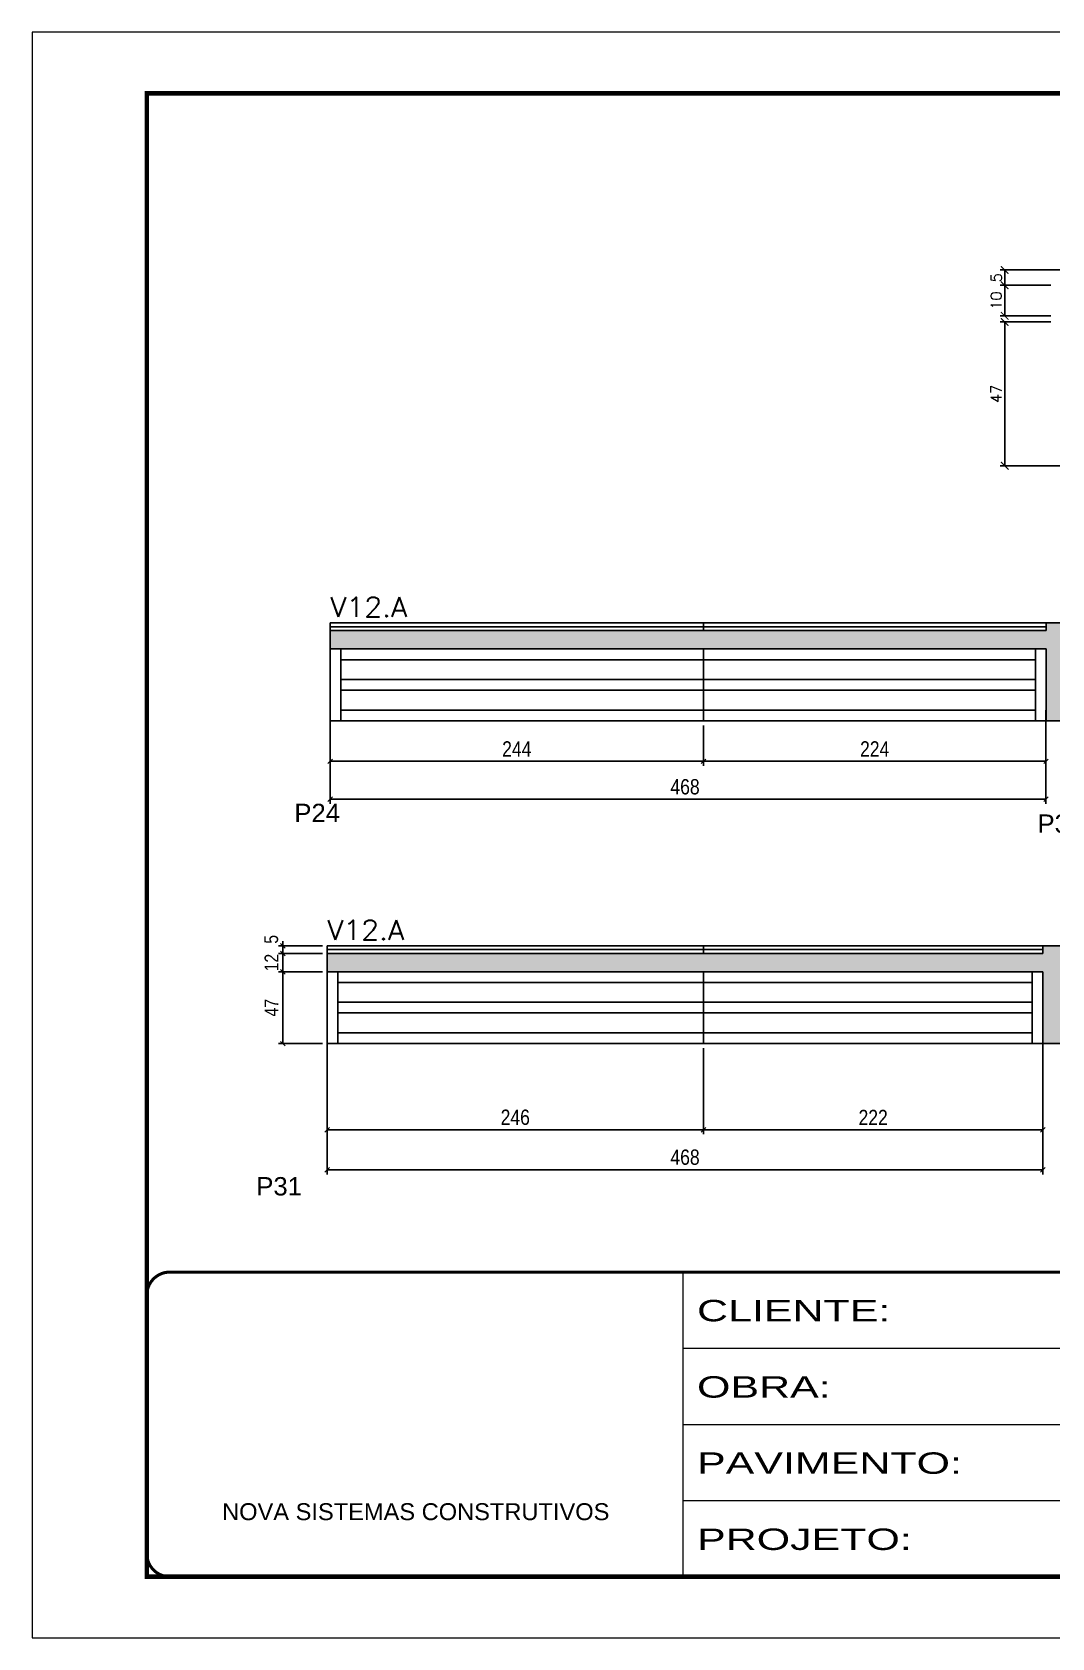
# Model space of a CAD drawing. Extents: x -10448 to -1189, y -11772 to 17235.
# Drawn here: x -8850 to -8183, y 11200 to 12250 of the extents above; entities that cross this region are included whole.
import ezdxf

# ---------------------------------------------------------------- set-up
doc = ezdxf.new("R2010")
doc.units = 0
doc.linetypes.add('CONTINUO', pattern=[0])
doc.linetypes.add('DASHED', pattern=[0.75, 0.5, -0.25])
for name, color, linetype in [('5', 5, 'Continuous'), ('COTA', 241, 'Continuous'), ('Painéis', 200, 'Continuous'), ('SARR_2.2x7', 40, 'Continuous'), ('SARR_EDITAR', 141, 'Continuous')]:
    doc.layers.add(name, color=color, linetype=linetype)
for name, color, linetype, lineweight in [('Folhas', 255, 'Continuous', 9), ('SARRAFO DE PRESSAO', 251, 'DASHED', 9), ('Texto Seção', 7, 'Continuous', 15)]:
    doc.layers.add(name, color=color, linetype=linetype, lineweight=lineweight)
doc.styles.add('ARIAL', font='arial.ttf')
doc.styles.add('COTA TECNICA', font='techl___.ttf', dxfattribs={"height": 10})
doc.styles.add('COTA TECNICA-50', font='techl___.ttf', dxfattribs={"height": 9})
doc.styles.add('REGUA-120', font='ROMANS.shx', dxfattribs={"height": 15})
doc.styles.add('Romans', font='romans.shx')
doc.styles.get("Standard").update_dxf_attribs({"font": 'arial.ttf'})
doc.styles.add('Tecnologia', font='')
doc.styles.get('Tecnologia').set_extended_font_data('Forgotten Futurist')
doc.dimstyles.new('COTA PAINEL-50', dxfattribs={"dimtxt": 9, "dimasz": 3, "dimexe": 3, "dimexo": 3, "dimgap": 3, "dimtad": 1, "dimdec": 1, "dimzin": 12, "dimdsep": 46, "dimtxsty": 'COTA TECNICA-50', "dimblk1": 'OBLIQUE', "dimblk2": 'OBLIQUE', "dimsah": 1, "dimcen": 0.9, "dimclrd": 4, "dimclre": 4, "dimclrt": 240, "dimadec": 1, "dimazin": 3, "dimtfac": 1, "dimtdec": 1, "dimtmove": 0, "dimatfit": 3, "dimfxl": 1, "dimtolj": 1, "dimtzin": 12, "dimarcsym": 0})
doc.dimstyles.new('Cota Seção (2x)', dxfattribs={"dimtxt": 7, "dimasz": 5, "dimexe": 3, "dimexo": 3, "dimgap": 2, "dimtad": 3, "dimdec": 1, "dimlfac": 0.5, "dimzin": 12, "dimdsep": 46, "dimtxsty": 'Romans', "dimblk": 'ARCHTICK', "dimcen": 0, "dimclrd": 4, "dimclre": 4, "dimclrt": 1, "dimadec": 1, "dimazin": 3, "dimtfac": 1, "dimtdec": 1, "dimtmove": 0, "dimatfit": 3, "dimldrblk": 'OBLIQUE', "dimfxl": 1, "dimtolj": 1, "dimtzin": 12, "dimarcsym": 0})
doc.dimstyles.new('PAINEL', dxfattribs={"dimtxt": 10, "dimasz": 3, "dimexe": 3, "dimexo": 3, "dimgap": 3, "dimtad": 1, "dimdec": 1, "dimzin": 12, "dimdsep": 46, "dimtxsty": 'COTA TECNICA', "dimblk1": 'OBLIQUE', "dimblk2": 'OBLIQUE', "dimsah": 1, "dimcen": 0.9, "dimclrd": 4, "dimclre": 4, "dimclrt": 240, "dimadec": 1, "dimazin": 3, "dimtfac": 1, "dimtdec": 1, "dimtmove": 0, "dimatfit": 3, "dimfxl": 1, "dimtolj": 1, "dimtzin": 12, "dimarcsym": 0})
pattern_1 = [(50, (-142639.2827, -18395.9775), (5.46554007, -0.47817257), [0.5715, -6.2865]), (355, (-142639.2827, -18395.9775), (-1.05730264, 5.73170536), [0.4572, -5.02921753]), (100.4514447, (-142638.827, -18396.0174), (4.40823741, 5.25353256), [0.48570026, -5.34270734]), (46.1842, (-142639.283, -18394.4535), (8.13237123, -1.26126984), [0.85725, -9.42975]), (96.6355576, (-142638.605, -18394.559), (7.122124, 7.42278374), [0.7285507, -8.01406824]), (351.184151, (-142639.283, -18394.4535), (7.122124, 7.42278374), [0.685799, -7.54379196]), (21, (-142638.5207, -18394.8345), (4.54843174, -3.06795595), [0.5715, -6.2865]), (326, (-142638.5207, -18394.8345), (1.85406085, 5.52563898), [0.4572, -5.0292]), (71.451445, (-142638.1417, -18395.09), (6.40249258, 2.45768307), [0.48570026, -5.34269813]), (37.5, (-142639.2827, -18395.9775), (0.092658098, 2.536651166), [0, -4.96824, 0, -5.1054, 0, -5.04825]), (7.5, (-142639.2827, -18395.9775), (2.004589875, 3.005417245), [0, -2.91084, 0, -4.85394, 0, -1.92405]), (327.5, (-142640.982, -18395.9775), (4.067717855, -0.17186232), [0, -1.905, 0, -5.9436, 0, -7.8867]), (317.5, (-142641.744, -18395.9775), (4.44387544, 0.76279473), [0, -2.4765, 0, -3.94716, 0, -5.6007])]

# ---------------------------------------------------------------- blocks, each defined once
blk = doc.blocks.new('9999999999')
at = {"color": 30, "linetype": 'CONTINUO'}
for p, q in [((98564.6, 34230.2), (98564.6, 34429.4)), ((98564.6, 34379.6), (99584, 34379.6)), ((98564.6, 34329.8), (99488, 34329.8)), ((98564.6, 34280), (99488, 34280))]:
    blk.add_line(p, q, dxfattribs=at)
at = {"color": 30, "linetype": 'CONTINUO', "const_width": 2}
blk.add_lwpolyline([(99584, 34230.2), (99584, 34414.4, 0.414214), (99569, 34429.4), (98229, 34429.4, 0.414214), (98214, 34414.4), (98214, 34245.2, 0.414214), (98229, 34230.2), (99584, 34230.2)], format="xyb", dxfattribs=at)
at = {"layer": 'Folhas'}
blk.add_lwpolyline([(98139, 34190.2), (99624, 34190.2), (99624, 35240.2), (98139, 35240.2)], close=True, dxfattribs=at)
at = {"layer": 'Folhas', "color": 30, "const_width": 3}
blk.add_lwpolyline([(98214, 34230.2), (99584, 34230.2), (99584, 35200.2), (98214, 35200.2)], close=True, dxfattribs=at)
at = {"color": 7, "linetype": 'Continuous', "ltscale": 5, "style": 'ARIAL'}
blk.add_text('NOVA SISTEMAS CONSTRUTIVOS', height=11.059, dxfattribs=at).set_placement((98263.2, 34267.2))
at = {"layer": 'Folhas', "color": 7, "style": 'Tecnologia', "width": 1.5}
for s, p in [('CLIENTE:', (98573.7, 34397.2)), ('OBRA:', (98573.7, 34347.3)), ('PAVIMENTO:', (98573.7, 34297.5)), ('PROJETO:', (98573.7, 34247.7))]:
    blk.add_text(s, height=14, dxfattribs=at).set_placement(p)
blk = doc.blocks.new('_Oblique')
at = {"color": 0, "linetype": 'ByBlock', "lineweight": -2}
blk.add_line((-0.5, -0.5), (0.5, 0.5), dxfattribs=at)
blk = doc.blocks.new('*D452')
at = {"layer": 'COTA', "color": 4, "linetype": 'ByBlock', "lineweight": -2, "transparency": 16777216}
for p, q in [((-8654.9, 11806.6), (-8654.9, 11770.1)), ((-8410.9, 11796.6), (-8410.9, 11770.1)), ((-8654.9, 11773.1), (-8410.9, 11773.1))]:
    blk.add_line(p, q, dxfattribs=at)
at = {"layer": 'Defpoints', "color": 0, "linetype": 'ByBlock', "transparency": 16777216}
for p in [(-8654.9, 11809.6), (-8410.9, 11799.6), (-8410.9, 11773.1)]:
    blk.add_point(p, dxfattribs=at)
at = {"layer": 'COTA', "color": 4, "linetype": 'ByBlock', "lineweight": -2, "transparency": 16777216, "xscale": 3, "yscale": 3, "zscale": 3, "rotation": 180}
blk.add_blockref('_Oblique', (-8654.9, 11773.1), dxfattribs=at)
at = {"layer": 'COTA', "color": 4, "linetype": 'ByBlock', "lineweight": -2, "transparency": 16777216, "xscale": 3, "yscale": 3, "zscale": 3}
blk.add_blockref('_Oblique', (-8410.9, 11773.1), dxfattribs=at)
at = {"layer": 'COTA', "color": 240, "linetype": 'ByBlock', "transparency": 16777216, "insert": (-8532.9, 11781.2), "char_height": 10, "attachment_point": 5, "style": 'COTA TECNICA'}
blk.add_mtext('\\A1;244', dxfattribs=at)
blk = doc.blocks.new('*D481')
at = {"layer": 'COTA', "color": 4, "linetype": 'ByBlock', "lineweight": -2, "transparency": 16777216}
for p, q in [((-8410.9, 11796.6), (-8410.9, 11770.1)), ((-8186.9, 11796.6), (-8186.9, 11770.1)), ((-8410.9, 11773.1), (-8186.9, 11773.1))]:
    blk.add_line(p, q, dxfattribs=at)
at = {"layer": 'Defpoints', "color": 0, "linetype": 'ByBlock', "transparency": 16777216}
for p in [(-8410.9, 11799.6), (-8186.9, 11799.6), (-8186.9, 11773.1)]:
    blk.add_point(p, dxfattribs=at)
at = {"layer": 'COTA', "color": 4, "linetype": 'ByBlock', "lineweight": -2, "transparency": 16777216, "xscale": 3, "yscale": 3, "zscale": 3, "rotation": 180}
blk.add_blockref('_Oblique', (-8410.9, 11773.1), dxfattribs=at)
at = {"layer": 'COTA', "color": 4, "linetype": 'ByBlock', "lineweight": -2, "transparency": 16777216, "xscale": 3, "yscale": 3, "zscale": 3}
blk.add_blockref('_Oblique', (-8186.9, 11773.1), dxfattribs=at)
at = {"layer": 'COTA', "color": 240, "linetype": 'ByBlock', "transparency": 16777216, "insert": (-8298.9, 11781.2), "char_height": 10, "attachment_point": 5, "style": 'COTA TECNICA'}
blk.add_mtext('\\A1;224', dxfattribs=at)
blk = doc.blocks.new('*D453')
at = {"layer": 'COTA', "color": 4, "linetype": 'ByBlock', "lineweight": -2, "transparency": 16777216}
for p, q in [((-8654.9, 11806.6), (-8654.9, 11745.3)), ((-8186.9, 11806.6), (-8186.9, 11745.3)), ((-8654.9, 11748.3), (-8186.9, 11748.3))]:
    blk.add_line(p, q, dxfattribs=at)
at = {"layer": 'Defpoints', "color": 0, "linetype": 'ByBlock', "transparency": 16777216}
for p in [(-8654.9, 11809.6), (-8186.9, 11809.6), (-8186.9, 11748.3)]:
    blk.add_point(p, dxfattribs=at)
at = {"layer": 'COTA', "color": 4, "linetype": 'ByBlock', "lineweight": -2, "transparency": 16777216, "xscale": 3, "yscale": 3, "zscale": 3, "rotation": 180}
blk.add_blockref('_Oblique', (-8654.9, 11748.3), dxfattribs=at)
at = {"layer": 'COTA', "color": 4, "linetype": 'ByBlock', "lineweight": -2, "transparency": 16777216, "xscale": 3, "yscale": 3, "zscale": 3}
blk.add_blockref('_Oblique', (-8186.9, 11748.3), dxfattribs=at)
at = {"layer": 'COTA', "color": 240, "linetype": 'ByBlock', "transparency": 16777216, "insert": (-8422.9, 11756.4), "char_height": 10, "attachment_point": 5, "style": 'COTA TECNICA'}
blk.add_mtext('\\A1;468', dxfattribs=at)
blk = doc.blocks.new('*D456')
at = {"layer": 'COTA', "color": 4, "linetype": 'ByBlock', "lineweight": -2, "transparency": 16777216}
for p, q in [((-8656.9, 11595.5), (-8656.9, 11529.2)), ((-8410.9, 11585.5), (-8410.9, 11529.2)), ((-8656.9, 11532.2), (-8410.9, 11532.2))]:
    blk.add_line(p, q, dxfattribs=at)
at = {"layer": 'Defpoints', "color": 0, "linetype": 'ByBlock', "transparency": 16777216}
for p in [(-8656.9, 11598.5), (-8410.9, 11588.5), (-8410.9, 11532.2)]:
    blk.add_point(p, dxfattribs=at)
at = {"layer": 'COTA', "color": 4, "linetype": 'ByBlock', "lineweight": -2, "transparency": 16777216, "xscale": 3, "yscale": 3, "zscale": 3, "rotation": 180}
blk.add_blockref('_Oblique', (-8656.9, 11532.2), dxfattribs=at)
at = {"layer": 'COTA', "color": 4, "linetype": 'ByBlock', "lineweight": -2, "transparency": 16777216, "xscale": 3, "yscale": 3, "zscale": 3}
blk.add_blockref('_Oblique', (-8410.9, 11532.2), dxfattribs=at)
at = {"layer": 'COTA', "color": 240, "linetype": 'ByBlock', "transparency": 16777216, "insert": (-8533.9, 11540.3), "char_height": 10, "attachment_point": 5, "style": 'COTA TECNICA'}
blk.add_mtext('\\A1;246', dxfattribs=at)
blk = doc.blocks.new('*D457')
at = {"layer": 'COTA', "color": 4, "linetype": 'ByBlock', "lineweight": -2, "transparency": 16777216}
for p, q in [((-8188.9, 11595.5), (-8188.9, 11529.2)), ((-8410.9, 11585.5), (-8410.9, 11529.2)), ((-8410.9, 11532.2), (-8188.9, 11532.2))]:
    blk.add_line(p, q, dxfattribs=at)
at = {"layer": 'Defpoints', "color": 0, "linetype": 'ByBlock', "transparency": 16777216}
for p in [(-8188.9, 11598.5), (-8410.9, 11588.5), (-8188.9, 11532.2)]:
    blk.add_point(p, dxfattribs=at)
at = {"layer": 'COTA', "color": 4, "linetype": 'ByBlock', "lineweight": -2, "transparency": 16777216, "xscale": 3, "yscale": 3, "zscale": 3, "rotation": 180}
blk.add_blockref('_Oblique', (-8410.9, 11532.2), dxfattribs=at)
at = {"layer": 'COTA', "color": 4, "linetype": 'ByBlock', "lineweight": -2, "transparency": 16777216, "xscale": 3, "yscale": 3, "zscale": 3}
blk.add_blockref('_Oblique', (-8188.9, 11532.2), dxfattribs=at)
at = {"layer": 'COTA', "color": 240, "linetype": 'ByBlock', "transparency": 16777216, "insert": (-8299.9, 11540.2), "char_height": 10, "attachment_point": 5, "style": 'COTA TECNICA'}
blk.add_mtext('\\A1;222', dxfattribs=at)
blk = doc.blocks.new('*D458')
at = {"layer": 'COTA', "color": 4, "linetype": 'ByBlock', "lineweight": -2, "transparency": 16777216}
for p, q in [((-8656.9, 11595.5), (-8656.9, 11503)), ((-8188.9, 11595.5), (-8188.9, 11503)), ((-8656.9, 11506), (-8188.9, 11506))]:
    blk.add_line(p, q, dxfattribs=at)
at = {"layer": 'Defpoints', "color": 0, "linetype": 'ByBlock', "transparency": 16777216}
for p in [(-8656.9, 11598.5), (-8188.9, 11598.5), (-8188.9, 11506)]:
    blk.add_point(p, dxfattribs=at)
at = {"layer": 'COTA', "color": 4, "linetype": 'ByBlock', "lineweight": -2, "transparency": 16777216, "xscale": 3, "yscale": 3, "zscale": 3, "rotation": 180}
blk.add_blockref('_Oblique', (-8656.9, 11506), dxfattribs=at)
at = {"layer": 'COTA', "color": 4, "linetype": 'ByBlock', "lineweight": -2, "transparency": 16777216, "xscale": 3, "yscale": 3, "zscale": 3}
blk.add_blockref('_Oblique', (-8188.9, 11506), dxfattribs=at)
at = {"layer": 'COTA', "color": 240, "linetype": 'ByBlock', "transparency": 16777216, "insert": (-8422.9, 11514.2), "char_height": 10, "attachment_point": 5, "style": 'COTA TECNICA'}
blk.add_mtext('\\A1;468', dxfattribs=at)
blk = doc.blocks.new('*D437')
at = {"layer": 'COTA', "color": 4, "linetype": 'ByBlock', "lineweight": -2, "transparency": 16777216}
for p, q in [((-8659.9, 11635.5), (-8688.8, 11635.5)), ((-8685.8, 11588.5), (-8685.8, 11635.5)), ((-8659.9, 11588.5), (-8688.8, 11588.5))]:
    blk.add_line(p, q, dxfattribs=at)
at = {"layer": 'Defpoints', "color": 0, "linetype": 'ByBlock', "transparency": 16777216}
for p in [(-8685.8, 11635.5), (-8656.9, 11635.5), (-8656.9, 11588.5)]:
    blk.add_point(p, dxfattribs=at)
at = {"layer": 'COTA', "color": 4, "linetype": 'ByBlock', "lineweight": -2, "transparency": 16777216, "xscale": 3, "yscale": 3, "zscale": 3}
for p, rotation in [((-8685.8, 11635.5), 90), ((-8685.8, 11588.5), 270)]:
    blk.add_blockref('_Oblique', p, dxfattribs=dict(at, rotation=rotation))
at = {"layer": 'COTA', "color": 240, "linetype": 'ByBlock', "transparency": 16777216, "insert": (-8693.3, 11612), "char_height": 9, "attachment_point": 5, "rotation": 90, "style": 'COTA TECNICA-50'}
blk.add_mtext('\\A1;47', dxfattribs=at)
blk = doc.blocks.new('*D476')
at = {"layer": 'COTA', "color": 4, "linetype": 'ByBlock', "lineweight": -2, "transparency": 16777216}
for p, q in [((-8659.9, 11647.5), (-8688.8, 11647.5)), ((-8685.8, 11635.5), (-8685.8, 11647.5)), ((-8659.9, 11635.5), (-8688.8, 11635.5))]:
    blk.add_line(p, q, dxfattribs=at)
at = {"layer": 'Defpoints', "color": 0, "linetype": 'ByBlock', "transparency": 16777216}
for p in [(-8685.8, 11647.5), (-8656.9, 11647.5), (-8656.9, 11635.5)]:
    blk.add_point(p, dxfattribs=at)
at = {"layer": 'COTA', "color": 4, "linetype": 'ByBlock', "lineweight": -2, "transparency": 16777216, "xscale": 3, "yscale": 3, "zscale": 3}
for p, rotation in [((-8685.8, 11647.5), 90), ((-8685.8, 11635.5), 270)]:
    blk.add_blockref('_Oblique', p, dxfattribs=dict(at, rotation=rotation))
at = {"layer": 'COTA', "color": 240, "linetype": 'ByBlock', "transparency": 16777216, "insert": (-8693.3, 11641.5), "char_height": 9, "attachment_point": 5, "rotation": 90, "style": 'COTA TECNICA-50'}
blk.add_mtext('\\A1;12', dxfattribs=at)
blk = doc.blocks.new('*D477')
at = {"layer": 'COTA', "color": 4, "linetype": 'ByBlock', "lineweight": -2, "transparency": 16777216}
for p, q in [((-8685.8, 11652.5), (-8685.8, 11655.5)), ((-8659.9, 11652.5), (-8688.8, 11652.5)), ((-8659.9, 11647.5), (-8688.8, 11647.5)), ((-8685.8, 11647.5), (-8685.8, 11652.5)), ((-8685.8, 11647.5), (-8685.8, 11644.5))]:
    blk.add_line(p, q, dxfattribs=at)
at = {"layer": 'Defpoints', "color": 0, "linetype": 'ByBlock', "transparency": 16777216}
for p in [(-8685.8, 11652.5), (-8656.9, 11652.5), (-8656.9, 11647.5)]:
    blk.add_point(p, dxfattribs=at)
at = {"layer": 'COTA', "color": 4, "linetype": 'ByBlock', "lineweight": -2, "transparency": 16777216, "xscale": 3, "yscale": 3, "zscale": 3}
for p, rotation in [((-8685.8, 11652.5), 270), ((-8685.8, 11647.5), 90)]:
    blk.add_blockref('_Oblique', p, dxfattribs=dict(at, rotation=rotation))
at = {"layer": 'COTA', "color": 240, "linetype": 'ByBlock', "transparency": 16777216, "insert": (-8693.4, 11656.7), "char_height": 9, "attachment_point": 5, "rotation": 90, "style": 'COTA TECNICA-50'}
blk.add_mtext('\\A1;5', dxfattribs=at)
blk = doc.blocks.new('_ArchTick')
at = {"color": 0, "linetype": 'ByBlock', "const_width": 0.15}
blk.add_lwpolyline([(-0.5, -0.5), (0.5, 0.5)], dxfattribs=at)
blk = doc.blocks.new('*D825')
at = {"layer": 'COTA', "color": 4, "lineweight": -2, "transparency": 16777216}
for p, q in [((-8183.7, 12060.4), (-8216.9, 12060.4)), ((-8213.9, 11966.4), (-8213.9, 12060.4)), ((-8136.5, 11966.4), (-8216.9, 11966.4))]:
    blk.add_line(p, q, dxfattribs=at)
at = {"layer": 'Defpoints', "color": 0, "transparency": 16777216}
for p in [(-8213.9, 12060.4), (-8180.7, 12060.4), (-8133.5, 11966.4)]:
    blk.add_point(p, dxfattribs=at)
at = {"layer": 'COTA', "color": 4, "lineweight": -2, "transparency": 16777216, "xscale": 5, "yscale": 5, "zscale": 5}
for p, rotation in [((-8213.9, 12060.4), 90), ((-8213.9, 11966.4), 270)]:
    blk.add_blockref('_ArchTick', p, dxfattribs=dict(at, rotation=rotation))
at = {"layer": 'COTA', "color": 1, "transparency": 16777216, "insert": (-8219.4, 12013.4), "char_height": 7, "attachment_point": 5, "rotation": 90, "style": 'Romans'}
blk.add_mtext('\\A1;47', dxfattribs=at)
blk = doc.blocks.new('*D826')
at = {"layer": 'COTA', "color": 4, "lineweight": -2, "transparency": 16777216}
for p, q in [((-8183.7, 12084.4), (-8216.9, 12084.4)), ((-8213.9, 12084.4), (-8213.9, 12064.4)), ((-8183.7, 12064.4), (-8216.9, 12064.4))]:
    blk.add_line(p, q, dxfattribs=at)
at = {"layer": 'Defpoints', "color": 0, "transparency": 16777216}
for p in [(-8180.7, 12084.4), (-8213.9, 12064.4), (-8180.7, 12064.4)]:
    blk.add_point(p, dxfattribs=at)
at = {"layer": 'COTA', "color": 4, "lineweight": -2, "transparency": 16777216, "xscale": 5, "yscale": 5, "zscale": 5}
for p, rotation in [((-8213.9, 12084.4), 90), ((-8213.9, 12064.4), 270)]:
    blk.add_blockref('_ArchTick', p, dxfattribs=dict(at, rotation=rotation))
at = {"layer": 'COTA', "color": 1, "transparency": 16777216, "insert": (-8219.4, 12074.4), "char_height": 7, "attachment_point": 5, "rotation": 90, "style": 'Romans'}
blk.add_mtext('\\A1;10', dxfattribs=at)
blk = doc.blocks.new('*D832')
at = {"layer": 'COTA', "color": 4, "lineweight": -2, "transparency": 16777216}
for p, q in [((-8132.1, 12094.4), (-8216.9, 12094.4)), ((-8213.9, 12084.4), (-8213.9, 12094.4)), ((-8183.7, 12084.4), (-8216.9, 12084.4))]:
    blk.add_line(p, q, dxfattribs=at)
at = {"layer": 'Defpoints', "color": 0, "transparency": 16777216}
for p in [(-8213.9, 12094.4), (-8129.1, 12094.4), (-8180.7, 12084.4)]:
    blk.add_point(p, dxfattribs=at)
at = {"layer": 'COTA', "color": 4, "lineweight": -2, "transparency": 16777216, "xscale": 5, "yscale": 5, "zscale": 5}
for p, rotation in [((-8213.9, 12094.4), 90), ((-8213.9, 12084.4), 270)]:
    blk.add_blockref('_ArchTick', p, dxfattribs=dict(at, rotation=rotation))
at = {"layer": 'COTA', "color": 1, "transparency": 16777216, "insert": (-8219.4, 12089.4), "char_height": 7, "attachment_point": 5, "rotation": 90, "style": 'Romans'}
blk.add_mtext('\\A1;5', dxfattribs=at)

msp = doc.modelspace()

# ---------------------------------------------------------------- hatches: boundary and pattern name
at = {"layer": 'COTA', "linetype": 'ByBlock'}
h = msp.add_hatch(dxfattribs=at)
h.set_pattern_fill('AR-CONC', color=256, scale=0.03)
h.set_pattern_definition(pattern_1)
h.paths.add_polyline_path([(-8186.86, 11799.56), (-8160.86, 11799.56), (-8160.86, 11846.56), (-7692.86, 11846.56), (-7692.86, 11858.56), (-8160.86, 11858.56), (-8160.86, 11863.56), (-8186.86, 11863.56), (-8186.86, 11858.56), (-8654.86, 11858.56), (-8654.86, 11846.56), (-8186.86, 11846.56)])
h = msp.add_hatch(dxfattribs=at)
h.set_pattern_fill('AR-CONC', color=256, scale=0.03)
h.set_pattern_definition(pattern_1)
h.paths.add_polyline_path([(-8188.36, 11588.54), (-8164.36, 11588.54), (-8164.36, 11652.54), (-8188.36, 11652.54), (-8188.36, 11647.54), (-8656.86, 11647.54), (-8656.86, 11635.54), (-8188.36, 11635.54)])

# ---------------------------------------------------------------- linework, layer by layer
for p, q in [((-8654.86, 11846.56), (-8654.86, 11858.56)), ((-8186.86, 11863.56), (-8160.86, 11863.56)), ((-8186.86, 11799.56), (-8160.86, 11799.56)), ((-8656.86, 11635.54), (-8656.86, 11647.54)), ((-8188.86, 11652.54), (-8164.36, 11652.54)), ((-8164.36, 11588.54), (-8188.86, 11588.54))]:
    msp.add_line(p, q, dxfattribs=at)
at = {"layer": 'Painéis'}
for p, q in [((-8654.86, 11863.56), (-8186.86, 11863.56)), ((-8654.86, 11858.56), (-8186.86, 11858.56)), ((-8654.86, 11846.56), (-8186.86, 11846.56)), ((-8654.86, 11846.56), (-8654.86, 11799.56)), ((-8410.86, 11846.56), (-8410.86, 11799.56)), ((-8186.86, 11846.56), (-8186.86, 11799.56)), ((-8186.86, 11799.56), (-8654.86, 11799.56)), ((-8656.86, 11652.54), (-8188.86, 11652.54)), ((-8656.86, 11647.54), (-8188.86, 11647.54)), ((-8656.86, 11635.54), (-8188.86, 11635.54)), ((-8656.86, 11635.54), (-8656.86, 11588.54)), ((-8656.86, 11635.54), (-8656.86, 11588.54)), ((-8410.86, 11635.54), (-8410.86, 11588.54)), ((-8188.86, 11635.54), (-8188.86, 11588.54)), ((-8188.86, 11635.54), (-8188.86, 11588.54)), ((-8188.86, 11588.54), (-8656.86, 11588.54))]:
    msp.add_line(p, q, dxfattribs=at)
at = {"layer": 'Painéis', "linetype": 'ByBlock'}
for p, q in [((-8654.86, 11863.56), (-8654.86, 11858.56)), ((-8410.86, 11858.56), (-8410.86, 11863.56)), ((-8186.86, 11863.56), (-8186.86, 11858.56)), ((-8656.86, 11652.54), (-8656.86, 11647.54)), ((-8656.86, 11652.54), (-8656.86, 11647.54)), ((-8410.86, 11647.54), (-8410.86, 11652.54)), ((-8188.86, 11652.54), (-8188.86, 11647.54)), ((-8188.86, 11652.54), (-8188.86, 11647.54))]:
    msp.add_line(p, q, dxfattribs=at)
for points in [[(-8654.86, 11858.56), (-8654.86, 11858.56), (-8654.86, 11863.56), (-8654.86, 11863.56)], [(-8654.86, 11809.56), (-8654.86, 11809.56), (-8654.86, 11846.56), (-8654.86, 11846.56)]]:
    msp.add_lwpolyline(points, close=True, dxfattribs=at)
at = {"layer": 'SARR_2.2x7', "linetype": 'Continuous'}
for p, q in [((-8647.86, 11846.56), (-8647.86, 11809.56)), ((-8193.86, 11846.56), (-8193.86, 11809.56)), ((-8647.86, 11839.56), (-8410.86, 11839.56)), ((-8410.86, 11839.56), (-8193.86, 11839.56)), ((-8647.86, 11826.56), (-8410.86, 11826.56)), ((-8410.86, 11826.56), (-8193.86, 11826.56)), ((-8647.86, 11819.56), (-8410.86, 11819.56)), ((-8410.86, 11819.56), (-8193.86, 11819.56)), ((-8647.86, 11809.56), (-8647.86, 11799.56)), ((-8647.86, 11806.56), (-8410.86, 11806.56)), ((-8410.86, 11806.56), (-8193.86, 11806.56)), ((-8193.86, 11809.56), (-8193.86, 11799.56)), ((-8649.86, 11635.54), (-8649.86, 11598.54)), ((-8195.86, 11635.54), (-8195.86, 11598.54)), ((-8649.86, 11628.54), (-8410.86, 11628.54)), ((-8410.86, 11628.54), (-8195.86, 11628.54)), ((-8649.86, 11615.54), (-8410.86, 11615.54)), ((-8410.86, 11615.54), (-8195.86, 11615.54)), ((-8649.86, 11608.54), (-8410.86, 11608.54)), ((-8410.86, 11608.54), (-8195.86, 11608.54)), ((-8649.86, 11598.54), (-8649.86, 11588.54)), ((-8649.86, 11595.54), (-8410.86, 11595.54)), ((-8410.86, 11595.54), (-8195.86, 11595.54)), ((-8195.86, 11598.54), (-8195.86, 11588.54))]:
    msp.add_line(p, q, dxfattribs=at)
at = {"layer": 'SARR_EDITAR'}
for p, q in [((-8654.86, 11861.06), (-8410.86, 11861.06)), ((-8410.86, 11861.06), (-8186.86, 11861.06)), ((-8656.86, 11650.04), (-8410.86, 11650.04)), ((-8410.86, 11650.04), (-8188.86, 11650.04))]:
    msp.add_line(p, q, dxfattribs=at)

# ---------------------------------------------------------------- block references
at = {"layer": 'SARRAFO DE PRESSAO', "color": 6, "linetype": 'ByBlock'}
msp.add_blockref('9999999999', (-106988.76, -22990.28), dxfattribs=at)

# ---------------------------------------------------------------- texts
at = {"layer": '5', "linetype": 'Continuous'}
for s, p in [('P24', (-8678.33, 11733.35)), ('P30', (-8192.42, 11726.35)), ('P31', (-8703.19, 11489.23))]:
    msp.add_text(s, height=12, rotation=0.00004, dxfattribs=at).set_placement(p)
at = {"layer": 'Texto Seção', "style": 'REGUA-120', "width": 1.05}
for p in [(-8654.86, 11867.5), (-8656.86, 11656.28)]:
    msp.add_text('V12.A', height=13, dxfattribs=at).set_placement(p)

# ---------------------------------------------------------------- dimensions: what is measured, and where the dimension line sits
at = {"layer": 'COTA'}
for base, p1, p2, picture, middle in [((-8213.94, 12094.43), (-8180.73, 12084.43), (-8129.13, 12094.43), '*D832', (-8219.44, 12089.43)), ((-8213.94, 12064.43), (-8180.73, 12084.43), (-8180.73, 12064.43), '*D826', (-8219.44, 12074.43)), ((-8213.94, 12060.43), (-8133.53, 11966.43), (-8180.73, 12060.43), '*D825', (-8219.44, 12013.43))]:
    dim = msp.add_linear_dim(base=base, p1=p1, p2=p2, angle=90, dimstyle='Cota Seção (2x)', dxfattribs=at)
    dim.commit()
    dim.dimension.update_dxf_attribs({"geometry": picture, "text_midpoint": middle})
at = {"layer": 'COTA', "linetype": 'ByBlock'}
for base, p1, p2, picture, middle in [((-8410.86, 11773.08), (-8654.86, 11809.56), (-8410.86, 11799.56), '*D452', (-8532.86, 11781.15)), ((-8410.86, 11532.17), (-8656.86, 11598.54), (-8410.86, 11588.54), '*D456', (-8533.86, 11540.27)), ((-8188.86, 11506.05), (-8656.86, 11598.54), (-8188.86, 11598.54), '*D458', (-8422.86, 11514.17))]:
    dim = msp.add_linear_dim(base=base, p1=p1, p2=p2, dimstyle='PAINEL', dxfattribs=at)
    dim.commit()
    dim.dimension.update_dxf_attribs({"geometry": picture, "text_midpoint": middle})
dim = msp.add_linear_dim(base=(-8186.86, 11748.29), p1=(-8654.86, 11809.56), p2=(-8186.86, 11809.56), dimstyle='PAINEL', dxfattribs=at)
dim.commit()
dim.dimension.update_dxf_attribs({"geometry": '*D453', "text_midpoint": (-8422.86, 11748.29), "dimtype": 160})
for base, p1, p2, picture, middle in [((-8186.86, 11773.08), (-8410.86, 11799.56), (-8186.86, 11799.56), '*D481', (-8298.86, 11781.15)), ((-8188.86, 11532.17), (-8410.86, 11588.54), (-8188.86, 11598.54), '*D457', (-8299.86, 11540.17))]:
    dim = msp.add_linear_dim(base=base, p1=p1, p2=p2, dimstyle='PAINEL', override={"dimtmove": 1}, dxfattribs=at)
    dim.commit()
    dim.dimension.update_dxf_attribs({"geometry": picture, "text_midpoint": middle})
for base, p1, p2, picture, middle in [((-8685.78, 11652.54), (-8656.86, 11647.54), (-8656.86, 11652.54), '*D477', (-8685.78, 11656.67)), ((-8685.78, 11647.54), (-8656.86, 11635.54), (-8656.86, 11647.54), '*D476', (-8685.78, 11641.54))]:
    dim = msp.add_linear_dim(base=base, p1=p1, p2=p2, angle=90, dimstyle='COTA PAINEL-50', override={"dimtmove": 1}, dxfattribs=at)
    dim.commit()
    dim.dimension.update_dxf_attribs({"geometry": picture, "text_midpoint": middle, "dimtype": 160})
dim = msp.add_linear_dim(base=(-8685.78, 11635.54), p1=(-8656.86, 11588.54), p2=(-8656.86, 11635.54), angle=90, dimstyle='COTA PAINEL-50', dxfattribs=at)
dim.commit()
dim.dimension.update_dxf_attribs({"geometry": '*D437', "text_midpoint": (-8693.35, 11612.04)})

doc.saveas('drawing.dxf')
